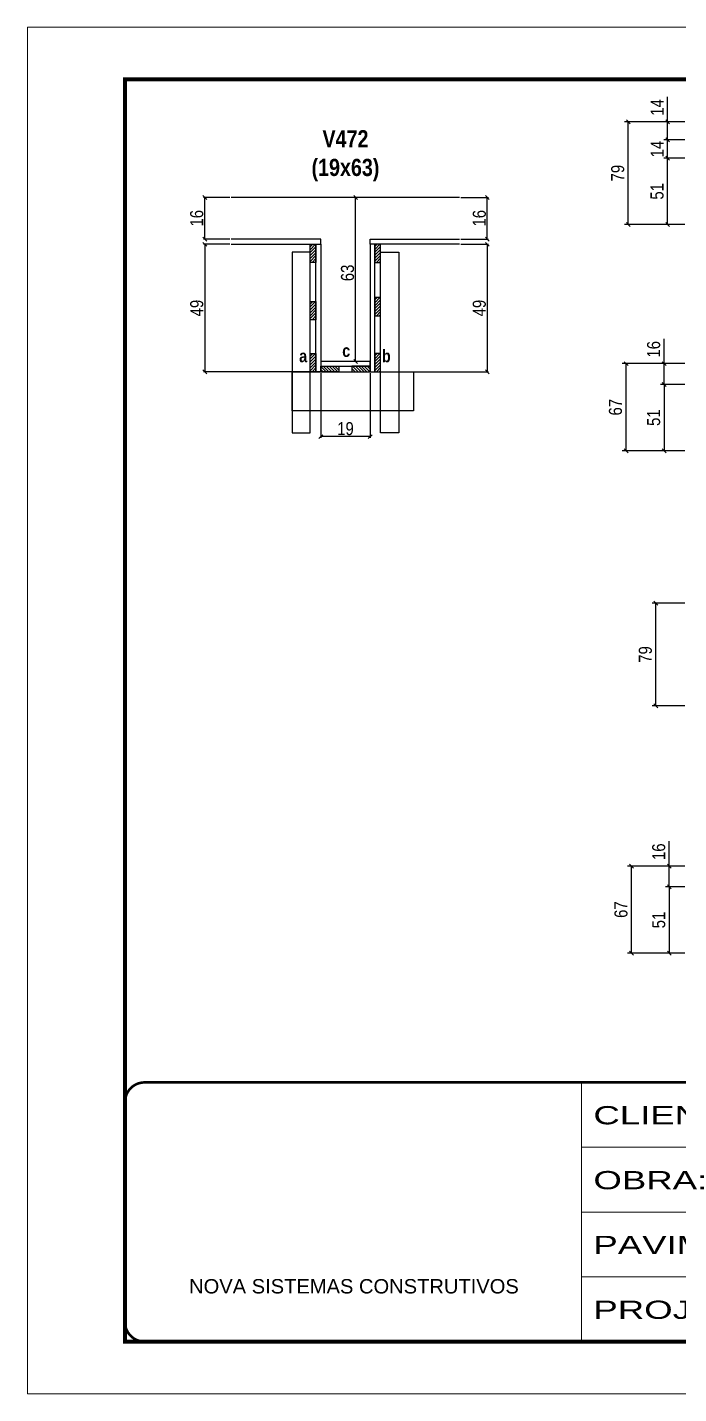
# Model space of a CAD drawing. Extents: x 3309 to 9563, y -2522 to 14608.
# Drawn here: x 4908 to 5408, y 10112 to 11162 of the extents above; entities that cross this region are included whole.
import ezdxf

# ---------------------------------------------------------------- set-up
doc = ezdxf.new("R2010")
doc.units = 0
doc.linetypes.add('CONTINUO', pattern=[0])
doc.linetypes.add('DASHED', pattern=[0.75, 0.5, -0.25])
for name, color, linetype, lineweight in [('CONCRETO', 251, 'Continuous', 25), ('Folhas', 255, 'Continuous', 9), ('SARRAFO DE PRESSAO', 251, 'DASHED', 9)]:
    doc.layers.add(name, color=color, linetype=linetype, lineweight=lineweight)
for name, color, linetype in [('COTA', 241, 'Continuous'), ('detalhes', 4, 'Continuous'), ('NOMENCLATURA', 7, 'Continuous'), ('Painéis', 200, 'Continuous'), ('SARR_2.2x7', 40, 'Continuous'), ('SARR_3.5x7', 81, 'Continuous')]:
    doc.layers.add(name, color=color, linetype=linetype)
doc.styles.add('ARIAL', font='arial.ttf')
doc.styles.add('COTA TECNICA', font='techl___.ttf', dxfattribs={"height": 10})
doc.styles.add('COTA TECNICA 2X', font='techl___.ttf', dxfattribs={"height": 10})
doc.styles.add('TECNICA', font='techb___.ttf', dxfattribs={"height": 10})
doc.styles.add('Tecnologia', font='')
doc.styles.get('Tecnologia').set_extended_font_data('Forgotten Futurist')
doc.dimstyles.new('PAINEL', dxfattribs={"dimtxt": 10, "dimasz": 3, "dimexe": 3, "dimexo": 3, "dimgap": 3, "dimtad": 1, "dimdec": 1, "dimzin": 12, "dimdsep": 46, "dimtxsty": 'COTA TECNICA', "dimblk1": 'OBLIQUE', "dimblk2": 'OBLIQUE', "dimsah": 1, "dimcen": 0.9, "dimclrd": 4, "dimclre": 4, "dimclrt": 240, "dimadec": 1, "dimazin": 3, "dimtfac": 1, "dimtdec": 1, "dimtmove": 0, "dimatfit": 3, "dimfxl": 1, "dimtolj": 1, "dimtzin": 12, "dimarcsym": 0})
doc.dimstyles.new('SECAO', dxfattribs={"dimscale": 0.333333, "dimtxt": 5, "dimasz": 9, "dimexe": 3, "dimexo": 3, "dimgap": 3, "dimtad": 1, "dimdec": 1, "dimlfac": 0.5, "dimzin": 12, "dimdsep": 46, "dimtxsty": 'COTA TECNICA 2X', "dimblk1": 'OBLIQUE', "dimblk2": 'OBLIQUE', "dimsah": 1, "dimcen": 0.9, "dimclrd": 4, "dimclre": 4, "dimclrt": 240, "dimadec": 1, "dimazin": 3, "dimtfac": 1, "dimtdec": 1, "dimtmove": 0, "dimatfit": 3, "dimfxl": 1, "dimtolj": 1, "dimtzin": 12, "dimarcsym": 0})
pattern_1 = [(135, (38368.6903, -112614.7778), (-1.122532015, -1.122532015), [])]
pattern_2 = [(45, (-118387.018, -22240.1468), (-1.122532015, 1.122532015), [])]
pattern_3 = [(45, (-118387.018, -22324.1468), (-1.122532015, 1.122532015), [])]

# ---------------------------------------------------------------- blocks, each defined once
blk = doc.blocks.new('9999999999')
at = {"color": 30, "linetype": 'CONTINUO'}
for p, q in [((98564.6, 34230.2), (98564.6, 34429.4)), ((98564.6, 34379.6), (99584, 34379.6)), ((98564.6, 34329.8), (99488, 34329.8)), ((98564.6, 34280), (99488, 34280))]:
    blk.add_line(p, q, dxfattribs=at)
at = {"color": 30, "linetype": 'CONTINUO', "const_width": 2}
blk.add_lwpolyline([(99584, 34230.2), (99584, 34414.4, 0.414214), (99569, 34429.4), (98229, 34429.4, 0.414214), (98214, 34414.4), (98214, 34245.2, 0.414214), (98229, 34230.2), (99584, 34230.2)], format="xyb", dxfattribs=at)
at = {"layer": 'Folhas'}
blk.add_lwpolyline([(98139, 34190.2), (99624, 34190.2), (99624, 35240.2), (98139, 35240.2)], close=True, dxfattribs=at)
at = {"layer": 'Folhas', "color": 30, "const_width": 3}
blk.add_lwpolyline([(98214, 34230.2), (99584, 34230.2), (99584, 35200.2), (98214, 35200.2)], close=True, dxfattribs=at)
at = {"color": 7, "linetype": 'Continuous', "ltscale": 5, "style": 'ARIAL'}
blk.add_text('NOVA SISTEMAS CONSTRUTIVOS', height=11.059, dxfattribs=at).set_placement((98263.2, 34267.2))
at = {"layer": 'Folhas', "color": 7, "style": 'Tecnologia', "width": 1.5}
for s, p in [('CLIENTE:', (98573.7, 34397.2)), ('OBRA:', (98573.7, 34347.3)), ('PAVIMENTO:', (98573.7, 34297.5)), ('PROJETO:', (98573.7, 34247.7))]:
    blk.add_text(s, height=14, dxfattribs=at).set_placement(p)
blk = doc.blocks.new('_Oblique')
at = {"color": 0, "linetype": 'ByBlock', "lineweight": -2}
blk.add_line((-0.5, -0.5), (0.5, 0.5), dxfattribs=at)
blk = doc.blocks.new('*D359')
at = {"layer": 'COTA', "color": 4, "lineweight": -2, "transparency": 16777216}
for p, q in [((5133.2, 10896.4), (5133.2, 10846.6)), ((5171.2, 10896.4), (5171.2, 10846.6)), ((5171.2, 10847.6), (5133.2, 10847.6))]:
    blk.add_line(p, q, dxfattribs=at)
at = {"layer": 'Defpoints', "color": 0, "transparency": 16777216}
for p in [(5133.2, 10897.4), (5171.2, 10897.4), (5133.2, 10847.6)]:
    blk.add_point(p, dxfattribs=at)
at = {"layer": 'COTA', "color": 4, "lineweight": -2, "transparency": 16777216, "xscale": 3, "yscale": 3, "zscale": 3, "rotation": 180}
blk.add_blockref('_Oblique', (5133.2, 10847.6), dxfattribs=at)
at = {"layer": 'COTA', "color": 4, "lineweight": -2, "transparency": 16777216, "xscale": 3, "yscale": 3, "zscale": 3}
blk.add_blockref('_Oblique', (5171.2, 10847.6), dxfattribs=at)
at = {"layer": 'COTA', "color": 240, "transparency": 16777216, "insert": (5152.2, 10853.7), "char_height": 10, "attachment_point": 5, "style": 'COTA TECNICA 2X'}
blk.add_mtext('\\A1;19', dxfattribs=at)
blk = doc.blocks.new('*D360')
at = {"layer": 'COTA', "color": 4, "lineweight": -2, "transparency": 16777216}
for p, q in [((5063.5, 10995.4), (5043.1, 10995.4)), ((5044.1, 10995.4), (5044.1, 10897.4)), ((5124.2, 10897.4), (5043.1, 10897.4))]:
    blk.add_line(p, q, dxfattribs=at)
at = {"layer": 'Defpoints', "color": 0, "transparency": 16777216}
for p in [(5064.5, 10995.4), (5044.1, 10897.4), (5125.2, 10897.4, 0)]:
    blk.add_point(p, dxfattribs=at)
at = {"layer": 'COTA', "color": 4, "lineweight": -2, "transparency": 16777216, "xscale": 3, "yscale": 3, "zscale": 3}
for p, rotation in [((5044.1, 10995.4), 90), ((5044.1, 10897.4), 270)]:
    blk.add_blockref('_Oblique', p, dxfattribs=dict(at, rotation=rotation))
at = {"layer": 'COTA', "color": 240, "transparency": 16777216, "insert": (5038, 10946.4), "char_height": 10, "attachment_point": 5, "rotation": 90, "style": 'COTA TECNICA 2X'}
blk.add_mtext('\\A1;49', dxfattribs=at)
blk = doc.blocks.new('*D361')
at = {"layer": 'COTA', "color": 4, "lineweight": -2, "transparency": 16777216}
for p, q in [((5240.9, 10995.4), (5262.1, 10995.4)), ((5261.1, 10995.4), (5261.1, 10897.4)), ((5180.2, 10897.4), (5262.1, 10897.4))]:
    blk.add_line(p, q, dxfattribs=at)
at = {"layer": 'Defpoints', "color": 0, "transparency": 16777216}
for p in [(5239.9, 10995.4), (5179.2, 10897.4, 0), (5261.1, 10897.4)]:
    blk.add_point(p, dxfattribs=at)
at = {"layer": 'COTA', "color": 4, "lineweight": -2, "transparency": 16777216, "xscale": 3, "yscale": 3, "zscale": 3}
for p, rotation in [((5261.1, 10995.4), 90), ((5261.1, 10897.4), 270)]:
    blk.add_blockref('_Oblique', p, dxfattribs=dict(at, rotation=rotation))
at = {"layer": 'COTA', "color": 240, "transparency": 16777216, "insert": (5255, 10946.4), "char_height": 10, "attachment_point": 5, "rotation": 90, "style": 'COTA TECNICA 2X'}
blk.add_mtext('\\A1;49', dxfattribs=at)
blk = doc.blocks.new('*D362')
at = {"layer": 'COTA', "color": 4, "lineweight": -2, "transparency": 16777216}
for p, q in [((5170.2, 11031.4), (5159, 11031.4)), ((5160, 10905.4), (5160, 11031.4)), ((5170.2, 10905.4), (5159, 10905.4))]:
    blk.add_line(p, q, dxfattribs=at)
at = {"layer": 'Defpoints', "color": 0, "transparency": 16777216}
for p in [(5160, 11031.4), (5171.2, 11031.4), (5171.2, 10905.4)]:
    blk.add_point(p, dxfattribs=at)
at = {"layer": 'COTA', "color": 4, "lineweight": -2, "transparency": 16777216, "xscale": 3, "yscale": 3, "zscale": 3}
for p, rotation in [((5160, 11031.4), 90), ((5160, 10905.4), 270)]:
    blk.add_blockref('_Oblique', p, dxfattribs=dict(at, rotation=rotation))
at = {"layer": 'COTA', "color": 240, "transparency": 16777216, "insert": (5153.8, 10973.4), "char_height": 10, "attachment_point": 5, "rotation": 90, "style": 'COTA TECNICA 2X'}
blk.add_mtext('\\A1;63', dxfattribs=at)
blk = doc.blocks.new('*D363')
at = {"layer": 'COTA', "color": 4, "lineweight": -2, "transparency": 16777216}
for p, q in [((5240.9, 11031.4), (5262.1, 11031.4)), ((5261.1, 10999.4), (5261.1, 11031.4)), ((5240.9, 10999.4), (5262.1, 10999.4))]:
    blk.add_line(p, q, dxfattribs=at)
at = {"layer": 'Defpoints', "color": 0, "transparency": 16777216}
for p in [(5239.9, 11031.4), (5261.1, 11031.4), (5239.9, 10999.4)]:
    blk.add_point(p, dxfattribs=at)
at = {"layer": 'COTA', "color": 4, "lineweight": -2, "transparency": 16777216, "xscale": 3, "yscale": 3, "zscale": 3}
for p, rotation in [((5261.1, 11031.4), 90), ((5261.1, 10999.4), 270)]:
    blk.add_blockref('_Oblique', p, dxfattribs=dict(at, rotation=rotation))
at = {"layer": 'COTA', "color": 240, "transparency": 16777216, "insert": (5255, 11015.4), "char_height": 10, "attachment_point": 5, "rotation": 90, "style": 'COTA TECNICA 2X'}
blk.add_mtext('\\A1;16', dxfattribs=at)
blk = doc.blocks.new('*D366')
at = {"layer": 'COTA', "color": 4, "lineweight": -2, "transparency": 16777216}
for p, q in [((5063.5, 11031.4), (5043.1, 11031.4)), ((5044.1, 10999.4), (5044.1, 11031.4)), ((5063.5, 10999.4), (5043.1, 10999.4))]:
    blk.add_line(p, q, dxfattribs=at)
at = {"layer": 'Defpoints', "color": 0, "transparency": 16777216}
for p in [(5044.1, 11031.4), (5064.5, 11031.4), (5064.5, 10999.4)]:
    blk.add_point(p, dxfattribs=at)
at = {"layer": 'COTA', "color": 4, "lineweight": -2, "transparency": 16777216, "xscale": 3, "yscale": 3, "zscale": 3}
for p, rotation in [((5044.1, 11031.4), 90), ((5044.1, 10999.4), 270)]:
    blk.add_blockref('_Oblique', p, dxfattribs=dict(at, rotation=rotation))
at = {"layer": 'COTA', "color": 240, "transparency": 16777216, "insert": (5038, 11015.4), "char_height": 10, "attachment_point": 5, "rotation": 90, "style": 'COTA TECNICA 2X'}
blk.add_mtext('\\A1;16', dxfattribs=at)
blk = doc.blocks.new('*D377')
at = {"layer": 'COTA', "color": 4, "lineweight": -2, "transparency": 16777216}
for p, q in [((5412.8, 11061.6), (5396.6, 11061.6)), ((5399.6, 11010.6), (5399.6, 11061.6)), ((5412.8, 11010.6), (5396.6, 11010.6))]:
    blk.add_line(p, q, dxfattribs=at)
at = {"layer": 'Defpoints', "color": 0, "transparency": 16777216}
for p in [(5399.6, 11061.6), (5415.8, 11061.6), (5415.8, 11010.6)]:
    blk.add_point(p, dxfattribs=at)
at = {"layer": 'COTA', "color": 4, "lineweight": -2, "transparency": 16777216, "xscale": 3, "yscale": 3, "zscale": 3}
for p, rotation in [((5399.6, 11061.6), 90), ((5399.6, 11010.6), 270)]:
    blk.add_blockref('_Oblique', p, dxfattribs=dict(at, rotation=rotation))
at = {"layer": 'COTA', "color": 240, "transparency": 16777216, "insert": (5391.5, 11036.1), "char_height": 10, "attachment_point": 5, "rotation": 90, "style": 'COTA TECNICA'}
blk.add_mtext('\\A1;51', dxfattribs=at)
blk = doc.blocks.new('*D378')
at = {"layer": 'COTA', "color": 4, "lineweight": -2, "transparency": 16777216}
for p, q in [((5412.8, 11075.6), (5396.6, 11075.6)), ((5399.6, 11061.6), (5399.6, 11075.6)), ((5412.8, 11061.6), (5396.6, 11061.6))]:
    blk.add_line(p, q, dxfattribs=at)
at = {"layer": 'Defpoints', "color": 0, "transparency": 16777216}
for p in [(5399.6, 11075.6), (5415.8, 11075.6), (5415.8, 11061.6)]:
    blk.add_point(p, dxfattribs=at)
at = {"layer": 'COTA', "color": 4, "lineweight": -2, "transparency": 16777216, "xscale": 3, "yscale": 3, "zscale": 3}
for p, rotation in [((5399.6, 11075.6), 90), ((5399.6, 11061.6), 270)]:
    blk.add_blockref('_Oblique', p, dxfattribs=dict(at, rotation=rotation))
at = {"layer": 'COTA', "color": 240, "transparency": 16777216, "insert": (5391.5, 11068.6), "char_height": 10, "attachment_point": 5, "rotation": 90, "style": 'COTA TECNICA'}
blk.add_mtext('\\A1;14', dxfattribs=at)
blk = doc.blocks.new('*D379')
at = {"layer": 'COTA', "color": 4, "lineweight": -2, "transparency": 16777216}
for p, q in [((5399.6, 11089.6), (5399.6, 11108.7)), ((5412.8, 11089.6), (5396.6, 11089.6)), ((5399.6, 11075.6), (5399.6, 11089.6)), ((5412.8, 11075.6), (5396.6, 11075.6))]:
    blk.add_line(p, q, dxfattribs=at)
at = {"layer": 'Defpoints', "color": 0, "transparency": 16777216}
for p in [(5399.6, 11089.6), (5415.8, 11089.6), (5415.8, 11075.6)]:
    blk.add_point(p, dxfattribs=at)
at = {"layer": 'COTA', "color": 4, "lineweight": -2, "transparency": 16777216, "xscale": 3, "yscale": 3, "zscale": 3}
for p, rotation in [((5399.6, 11089.6), 90), ((5399.6, 11075.6), 270)]:
    blk.add_blockref('_Oblique', p, dxfattribs=dict(at, rotation=rotation))
at = {"layer": 'COTA', "color": 240, "transparency": 16777216, "insert": (5391.5, 11100.6), "char_height": 10, "attachment_point": 5, "rotation": 90, "style": 'COTA TECNICA'}
blk.add_mtext('\\A1;14', dxfattribs=at)
blk = doc.blocks.new('*D380')
at = {"layer": 'COTA', "color": 4, "lineweight": -2, "transparency": 16777216}
for p, q in [((5412.8, 11089.6), (5366.4, 11089.6)), ((5369.4, 11010.6), (5369.4, 11089.6)), ((5412.8, 11010.6), (5366.4, 11010.6))]:
    blk.add_line(p, q, dxfattribs=at)
at = {"layer": 'Defpoints', "color": 0, "transparency": 16777216}
for p in [(5369.4, 11089.6), (5415.8, 11089.6), (5415.8, 11010.6)]:
    blk.add_point(p, dxfattribs=at)
at = {"layer": 'COTA', "color": 4, "lineweight": -2, "transparency": 16777216, "xscale": 3, "yscale": 3, "zscale": 3}
for p, rotation in [((5369.4, 11089.6), 90), ((5369.4, 11010.6), 270)]:
    blk.add_blockref('_Oblique', p, dxfattribs=dict(at, rotation=rotation))
at = {"layer": 'COTA', "color": 240, "transparency": 16777216, "insert": (5361.3, 11050.1), "char_height": 10, "attachment_point": 5, "rotation": 90, "style": 'COTA TECNICA'}
blk.add_mtext('\\A1;79', dxfattribs=at)
blk = doc.blocks.new('*D386')
at = {"layer": 'COTA', "color": 4, "lineweight": -2, "transparency": 16777216}
for p, q in [((5412.8, 10887.7), (5394, 10887.7)), ((5397, 10887.7), (5397, 10836.7)), ((5412.8, 10836.7), (5394, 10836.7))]:
    blk.add_line(p, q, dxfattribs=at)
at = {"layer": 'Defpoints', "color": 0, "transparency": 16777216}
for p in [(5415.8, 10887.7), (5397, 10836.7), (5415.8, 10836.7)]:
    blk.add_point(p, dxfattribs=at)
at = {"layer": 'COTA', "color": 4, "lineweight": -2, "transparency": 16777216, "xscale": 3, "yscale": 3, "zscale": 3}
for p, rotation in [((5397, 10887.7), 90), ((5397, 10836.7), 270)]:
    blk.add_blockref('_Oblique', p, dxfattribs=dict(at, rotation=rotation))
at = {"layer": 'COTA', "color": 240, "transparency": 16777216, "insert": (5388.9, 10862.2), "char_height": 10, "attachment_point": 5, "rotation": 90, "style": 'COTA TECNICA'}
blk.add_mtext('\\A1;51', dxfattribs=at)
blk = doc.blocks.new('*D387')
at = {"layer": 'COTA', "color": 4, "lineweight": -2, "transparency": 16777216}
for p, q in [((5397, 10903.7), (5397, 10922.7)), ((5412.8, 10903.7), (5394, 10903.7)), ((5397, 10887.7), (5397, 10903.7)), ((5412.8, 10887.7), (5394, 10887.7))]:
    blk.add_line(p, q, dxfattribs=at)
at = {"layer": 'Defpoints', "color": 0, "transparency": 16777216}
for p in [(5397, 10903.7), (5415.8, 10903.7), (5415.8, 10887.7)]:
    blk.add_point(p, dxfattribs=at)
at = {"layer": 'COTA', "color": 4, "lineweight": -2, "transparency": 16777216, "xscale": 3, "yscale": 3, "zscale": 3}
for p, rotation in [((5397, 10903.7), 90), ((5397, 10887.7), 270)]:
    blk.add_blockref('_Oblique', p, dxfattribs=dict(at, rotation=rotation))
at = {"layer": 'COTA', "color": 240, "transparency": 16777216, "insert": (5388.9, 10914.7), "char_height": 10, "attachment_point": 5, "rotation": 90, "style": 'COTA TECNICA'}
blk.add_mtext('\\A1;16', dxfattribs=at)
blk = doc.blocks.new('*D388')
at = {"layer": 'COTA', "color": 4, "lineweight": -2, "transparency": 16777216}
for p, q in [((5412.8, 10903.7), (5364.7, 10903.7)), ((5367.7, 10836.7), (5367.7, 10903.7)), ((5412.8, 10836.7), (5364.7, 10836.7))]:
    blk.add_line(p, q, dxfattribs=at)
at = {"layer": 'Defpoints', "color": 0, "transparency": 16777216}
for p in [(5367.7, 10903.7), (5415.8, 10903.7), (5415.8, 10836.7)]:
    blk.add_point(p, dxfattribs=at)
at = {"layer": 'COTA', "color": 4, "lineweight": -2, "transparency": 16777216, "xscale": 3, "yscale": 3, "zscale": 3}
for p, rotation in [((5367.7, 10903.7), 90), ((5367.7, 10836.7), 270)]:
    blk.add_blockref('_Oblique', p, dxfattribs=dict(at, rotation=rotation))
at = {"layer": 'COTA', "color": 240, "transparency": 16777216, "insert": (5359.6, 10870.2), "char_height": 10, "attachment_point": 5, "rotation": 90, "style": 'COTA TECNICA'}
blk.add_mtext('\\A1;67', dxfattribs=at)
blk = doc.blocks.new('*D418')
at = {"layer": 'COTA', "color": 4, "lineweight": -2, "transparency": 16777216}
for p, q in [((5412.8, 10719.7), (5387.6, 10719.7)), ((5390.6, 10640.7), (5390.6, 10719.7)), ((5412.8, 10640.7), (5387.6, 10640.7))]:
    blk.add_line(p, q, dxfattribs=at)
at = {"layer": 'Defpoints', "color": 0, "transparency": 16777216}
for p in [(5390.6, 10719.7), (5415.8, 10719.7), (5415.8, 10640.7)]:
    blk.add_point(p, dxfattribs=at)
at = {"layer": 'COTA', "color": 4, "lineweight": -2, "transparency": 16777216, "xscale": 3, "yscale": 3, "zscale": 3}
for p, rotation in [((5390.6, 10719.7), 90), ((5390.6, 10640.7), 270)]:
    blk.add_blockref('_Oblique', p, dxfattribs=dict(at, rotation=rotation))
at = {"layer": 'COTA', "color": 240, "transparency": 16777216, "insert": (5382.5, 10680.2), "char_height": 10, "attachment_point": 5, "rotation": 90, "style": 'COTA TECNICA'}
blk.add_mtext('\\A1;79', dxfattribs=at)
blk = doc.blocks.new('*D419')
at = {"layer": 'COTA', "color": 4, "lineweight": -2, "transparency": 16777216}
for p, q in [((5412.8, 10501.6), (5397.9, 10501.6)), ((5400.9, 10501.6), (5400.9, 10450.6)), ((5412.8, 10450.6), (5397.9, 10450.6))]:
    blk.add_line(p, q, dxfattribs=at)
at = {"layer": 'Defpoints', "color": 0, "transparency": 16777216}
for p in [(5415.8, 10501.6), (5400.9, 10450.6), (5415.8, 10450.6)]:
    blk.add_point(p, dxfattribs=at)
at = {"layer": 'COTA', "color": 4, "lineweight": -2, "transparency": 16777216, "xscale": 3, "yscale": 3, "zscale": 3}
for p, rotation in [((5400.9, 10501.6), 90), ((5400.9, 10450.6), 270)]:
    blk.add_blockref('_Oblique', p, dxfattribs=dict(at, rotation=rotation))
at = {"layer": 'COTA', "color": 240, "transparency": 16777216, "insert": (5392.8, 10476.1), "char_height": 10, "attachment_point": 5, "rotation": 90, "style": 'COTA TECNICA'}
blk.add_mtext('\\A1;51', dxfattribs=at)
blk = doc.blocks.new('*D420')
at = {"layer": 'COTA', "color": 4, "lineweight": -2, "transparency": 16777216}
for p, q in [((5400.9, 10517.6), (5400.9, 10536.6)), ((5412.8, 10517.6), (5397.9, 10517.6)), ((5400.9, 10501.6), (5400.9, 10517.6)), ((5412.8, 10501.6), (5397.9, 10501.6))]:
    blk.add_line(p, q, dxfattribs=at)
at = {"layer": 'Defpoints', "color": 0, "transparency": 16777216}
for p in [(5400.9, 10517.6), (5415.8, 10517.6), (5415.8, 10501.6)]:
    blk.add_point(p, dxfattribs=at)
at = {"layer": 'COTA', "color": 4, "lineweight": -2, "transparency": 16777216, "xscale": 3, "yscale": 3, "zscale": 3}
for p, rotation in [((5400.9, 10517.6), 90), ((5400.9, 10501.6), 270)]:
    blk.add_blockref('_Oblique', p, dxfattribs=dict(at, rotation=rotation))
at = {"layer": 'COTA', "color": 240, "transparency": 16777216, "insert": (5392.8, 10528.6), "char_height": 10, "attachment_point": 5, "rotation": 90, "style": 'COTA TECNICA'}
blk.add_mtext('\\A1;16', dxfattribs=at)
blk = doc.blocks.new('*D421')
at = {"layer": 'COTA', "color": 4, "lineweight": -2, "transparency": 16777216}
for p, q in [((5412.8, 10517.6), (5368.9, 10517.6)), ((5371.9, 10450.6), (5371.9, 10517.6)), ((5412.8, 10450.6), (5368.9, 10450.6))]:
    blk.add_line(p, q, dxfattribs=at)
at = {"layer": 'Defpoints', "color": 0, "transparency": 16777216}
for p in [(5371.9, 10517.6), (5415.8, 10517.6), (5415.8, 10450.6)]:
    blk.add_point(p, dxfattribs=at)
at = {"layer": 'COTA', "color": 4, "lineweight": -2, "transparency": 16777216, "xscale": 3, "yscale": 3, "zscale": 3}
for p, rotation in [((5371.9, 10517.6), 90), ((5371.9, 10450.6), 270)]:
    blk.add_blockref('_Oblique', p, dxfattribs=dict(at, rotation=rotation))
at = {"layer": 'COTA', "color": 240, "transparency": 16777216, "insert": (5363.8, 10484.1), "char_height": 10, "attachment_point": 5, "rotation": 90, "style": 'COTA TECNICA'}
blk.add_mtext('\\A1;67', dxfattribs=at)

msp = doc.modelspace()

# ---------------------------------------------------------------- hatches: boundary and pattern name
at = {"layer": 'SARR_2.2x7'}
h = msp.add_hatch(dxfattribs=at)
h.set_pattern_fill('ANSI31', color=256, scale=0.5)
h.set_pattern_definition(pattern_2)
h.paths.add_polyline_path([(5125.15, 10981.39), (5129.55, 10981.39), (5129.55, 10995.39), (5125.15, 10995.39)])
h = msp.add_hatch(dxfattribs=at)
h.set_pattern_fill('ANSI31', color=256, scale=0.5)
h.set_pattern_definition(pattern_2)
h.paths.add_polyline_path([(5179.15, 10981.39), (5174.75, 10981.39), (5174.75, 10995.39), (5179.15, 10995.39)])
h = msp.add_hatch(dxfattribs=at)
h.set_pattern_fill('ANSI31', color=256, scale=0.5)
h.set_pattern_definition([(45, (-118387.018, -22281.1468), (-1.122532015, 1.122532015), [])])
h.paths.add_polyline_path([(5179.15, 10940.39), (5174.75, 10940.39), (5174.75, 10954.39), (5179.15, 10954.39)])
h = msp.add_hatch(dxfattribs=at)
h.set_pattern_fill('ANSI31', color=256, scale=0.5)
h.set_pattern_definition([(45, (-118387.018, -22284.1468), (-1.122532015, 1.122532015), [])])
h.paths.add_polyline_path([(5125.15, 10937.39), (5129.55, 10937.39), (5129.55, 10951.39), (5125.15, 10951.39)])
h = msp.add_hatch(dxfattribs=at)
h.set_pattern_fill('ANSI31', color=256, scale=0.5)
h.set_pattern_definition(pattern_3)
h.paths.add_polyline_path([(5125.15, 10897.39), (5129.55, 10897.39), (5129.55, 10911.39), (5125.15, 10911.39)])
h = msp.add_hatch(dxfattribs=at)
h.set_pattern_fill('ANSI31', color=256, scale=0.5)
h.set_pattern_definition(pattern_3)
h.paths.add_polyline_path([(5179.15, 10897.39), (5174.75, 10897.39), (5174.75, 10911.39), (5179.15, 10911.39)])
h = msp.add_hatch(dxfattribs=at)
h.set_pattern_fill('ANSI31', color=256, scale=0.5, angle=90)
h.set_pattern_definition(pattern_1)
h.paths.add_polyline_path([(5147.15, 10897.39), (5147.15, 10901.79), (5133.15, 10901.79), (5133.15, 10897.39)])
h = msp.add_hatch(dxfattribs=at)
h.set_pattern_fill('ANSI31', color=256, scale=0.5, angle=90)
h.set_pattern_definition(pattern_1)
h.paths.add_polyline_path([(5157.15, 10901.79), (5157.15, 10897.39), (5171.15, 10897.39), (5171.15, 10901.79)])

# ---------------------------------------------------------------- linework, layer by layer
at = {"layer": 'CONCRETO', "linetype": 'Continuous'}
msp.add_line((5239.85, 11031.39), (5064.45, 11031.39), dxfattribs=at)
at = {"layer": 'Painéis', "linetype": 'Continuous', "elevation": 0}
for points in [[(5064.45, 10995.39), (5133.15, 10995.39), (5133.15, 10999.39), (5064.45, 10999.39)], [(5239.85, 10995.39), (5171.15, 10995.39), (5171.15, 10999.39), (5239.85, 10999.39)]]:
    msp.add_lwpolyline(points, dxfattribs=at)
at = {"layer": 'Painéis', "linetype": 'Continuous'}
for points in [[(5129.55, 10897.39), (5129.55, 10995.39), (5133.15, 10995.39), (5133.15, 10897.39)], [(5174.75, 10897.39), (5174.75, 10995.39), (5171.15, 10995.39), (5171.15, 10897.39)], [(5171.15, 10905.39), (5133.15, 10905.39), (5133.15, 10901.79), (5171.15, 10901.79)]]:
    msp.add_lwpolyline(points, close=True, dxfattribs=at)
at = {"layer": 'SARR_2.2x7'}
for points in [[(5129.55, 10995.39), (5129.55, 10981.39), (5125.15, 10981.39), (5125.15, 10995.39)], [(5174.75, 10995.39), (5174.75, 10981.39), (5179.15, 10981.39), (5179.15, 10995.39)], [(5174.75, 10954.39), (5174.75, 10940.39), (5179.15, 10940.39), (5179.15, 10954.39)], [(5129.55, 10951.39), (5129.55, 10937.39), (5125.15, 10937.39), (5125.15, 10951.39)], [(5129.55, 10911.39), (5129.55, 10897.39), (5125.15, 10897.39), (5125.15, 10911.39)], [(5174.75, 10911.39), (5174.75, 10897.39), (5179.15, 10897.39), (5179.15, 10911.39)], [(5133.15, 10901.79), (5147.15, 10901.79), (5147.15, 10897.39), (5133.15, 10897.39)], [(5171.15, 10901.79), (5157.15, 10901.79), (5157.15, 10897.39), (5171.15, 10897.39)]]:
    msp.add_lwpolyline(points, close=True, dxfattribs=at)
at = {"layer": 'SARR_3.5x7'}
for points in [[(5125.15, 10989.39), (5111.15, 10989.39), (5111.15, 10850.41), (5125.15, 10850.41)], [(5179.15, 10989.39), (5193.15, 10989.39), (5193.15, 10850.41), (5179.15, 10850.41)], [(5111.15, 10897.39), (5204.34, 10897.39), (5204.34, 10867.3), (5111.15, 10867.3)]]:
    msp.add_lwpolyline(points, close=True, dxfattribs=at)

# ---------------------------------------------------------------- block references
at = {"layer": 'SARRAFO DE PRESSAO', "color": 6, "linetype": 'ByBlock'}
msp.add_blockref('9999999999', (-93231.11, -24078.07), dxfattribs=at)

# ---------------------------------------------------------------- texts
at = {"layer": 'detalhes', "style": 'TECNICA'}
for s, p in [('a', (5116.63, 10904.75)), ('c', (5149.7, 10908.86)), ('b', (5180.19, 10904.74))]:
    msp.add_text(s, height=9.6, dxfattribs=at).set_placement(p)
at = {"layer": 'NOMENCLATURA', "insert": (5152.18, 11083.09), "char_height": 13.2, "attachment_point": 2, "style": 'TECNICA'}
msp.add_mtext_dynamic_manual_height_columns('V472\\P(19x63)', width=300.2766, gutter_width=1, heights=[0], dxfattribs=at)

# ---------------------------------------------------------------- dimensions: what is measured, and where the dimension line sits
at = {"layer": 'COTA'}
for base, p1, p2, dimstyle, picture, middle in [((5399.57, 11089.59), (5415.82, 11075.59), (5415.82, 11089.59), 'PAINEL', '*D379', (5391.5, 11100.65)), ((5369.36, 11089.59), (5415.82, 11010.59), (5415.82, 11089.59), 'PAINEL', '*D380', (5361.25, 11050.09)), ((5399.57, 11061.59), (5415.82, 11010.59), (5415.82, 11061.59), 'PAINEL', '*D377', (5391.46, 11036.09)), ((5044.1, 11031.39), (5064.45, 10999.39), (5064.45, 11031.39), 'SECAO', '*D366', (5038, 11015.39)), ((5261.07, 11031.39), (5239.85, 10999.39), (5239.85, 11031.39), 'SECAO', '*D363', (5254.97, 11015.39)), ((5044.1, 10897.39, 0), (5064.45, 10995.39), (5125.15, 10897.39), 'SECAO', '*D360', (5038, 10946.39, 0)), ((5261.07, 10897.39, 0), (5239.85, 10995.39), (5179.15, 10897.39), 'SECAO', '*D361', (5254.97, 10946.39, 0)), ((5397.04, 10903.7), (5415.82, 10887.7), (5415.82, 10903.7), 'PAINEL', '*D387', (5388.94, 10914.71)), ((5367.71, 10903.7), (5415.82, 10836.7), (5415.82, 10903.7), 'PAINEL', '*D388', (5359.61, 10870.2)), ((5397.04, 10836.7), (5415.82, 10887.7), (5415.82, 10836.7), 'PAINEL', '*D386', (5388.94, 10862.2)), ((5390.59, 10719.69), (5415.82, 10640.69), (5415.82, 10719.69), 'PAINEL', '*D418', (5382.49, 10680.19)), ((5400.92, 10517.58), (5415.82, 10501.58), (5415.82, 10517.58), 'PAINEL', '*D420', (5392.82, 10528.58)), ((5371.92, 10517.58), (5415.82, 10450.58), (5415.82, 10517.58), 'PAINEL', '*D421', (5363.82, 10484.08)), ((5400.92, 10450.58), (5415.82, 10501.58), (5415.82, 10450.58), 'PAINEL', '*D419', (5392.81, 10476.08))]:
    dim = msp.add_linear_dim(base=base, p1=p1, p2=p2, angle=90, dimstyle=dimstyle, dxfattribs=at)
    dim.commit()
    dim.dimension.update_dxf_attribs({"geometry": picture, "text_midpoint": middle})
for base, p1, p2, angle, dimstyle, picture, middle in [((5399.57, 11075.59), (5415.82, 11061.59), (5415.82, 11075.59), 90, 'PAINEL', '*D378', (5399.57, 11068.59)), ((5159.98, 11031.39), (5171.15, 10905.39), (5171.15, 11031.39), 90, 'SECAO', '*D362', (5159.98, 10973.39)), ((5133.15, 10847.64), (5171.15, 10897.39), (5133.15, 10897.39), 180, 'SECAO', '*D359', (5152.15, 10847.64))]:
    dim = msp.add_linear_dim(base=base, p1=p1, p2=p2, angle=angle, dimstyle=dimstyle, dxfattribs=at)
    dim.commit()
    dim.dimension.update_dxf_attribs({"geometry": picture, "text_midpoint": middle, "dimtype": 160})

doc.saveas('drawing.dxf')
